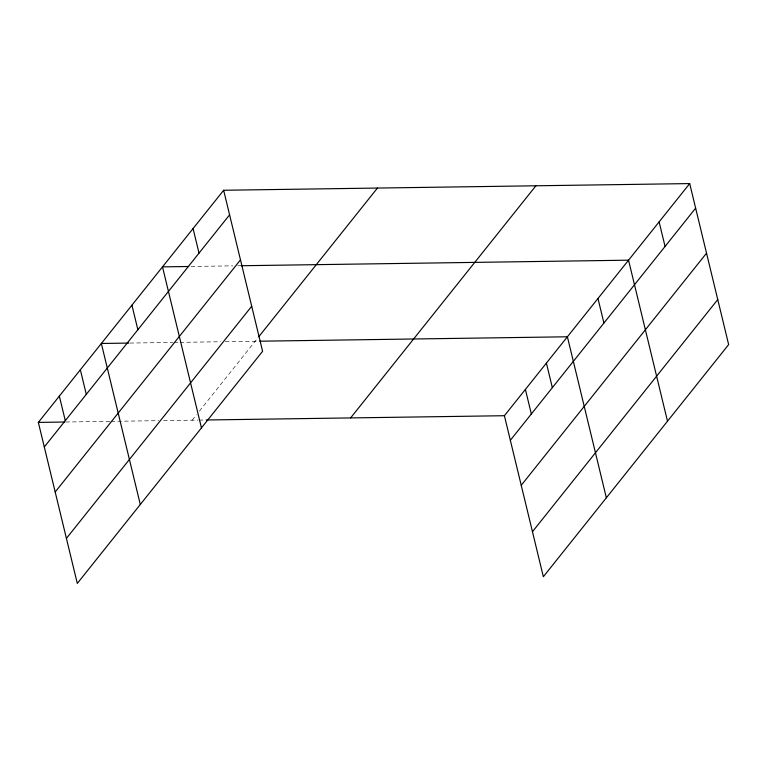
<?xml version="1.0" encoding="UTF-8"?>
<svg xmlns="http://www.w3.org/2000/svg" width="767" height="767" viewBox="0 0 767 767"><rect width="100%" height="100%" fill="white"/><g stroke="black" fill="none" stroke-linecap="round" stroke-linejoin="round"><path stroke-width="0.58" stroke-dasharray="3.83 2.88" d="M192.143 420.201L196.496 414.755M199.391 411.122L258.134 337.528M191.108 266.456L232.842 265.861M237.607 265.794L241.183 265.737M129.968 343.06L172.882 342.446M174.08 342.427L178.845 342.36M180.034 342.35L220.57 341.766M225.345 341.698L258.671 341.219M65.77 422.013L109.882 421.38M111.071 421.361L158.759 420.671M163.534 420.604L198.011 420.115M199.19 420.095L205.057 420.009"/><path stroke-width="1.15" d="M223.648 190.264L262.602 351.286L77.304 583.419L38.35 422.406L223.648 190.264L689.696 183.581L728.65 344.594L543.352 576.736L504.398 415.714L689.696 183.581M44.294 446.969L229.592 214.827M55.186 492.002L240.483 259.86M66.413 538.396L251.71 306.254M258.872 336.598L377.441 188.059M350.605 417.929L535.903 185.787M510.343 440.287L695.64 208.145M521.234 485.31L706.532 253.177M532.461 531.704L717.759 299.571M188.73 266.494L162.499 266.868L201.453 427.89M241.183 265.737L628.547 260.186L667.501 421.208M128.77 343.079L101.349 343.472L140.303 504.494M259.84 341.2L567.398 336.79L606.352 497.812M38.35 422.406L64.581 422.023M206.227 419.99L504.398 415.714M659.121 221.884L665.066 246.447M597.972 298.488L603.917 323.051M546.401 363.098L552.345 387.661M525.395 389.406L531.339 413.979M193.073 228.566L199.017 253.129M131.924 305.17L137.868 329.733M80.353 369.78L86.297 394.353M59.347 396.088L65.291 420.661"/></g></svg>
